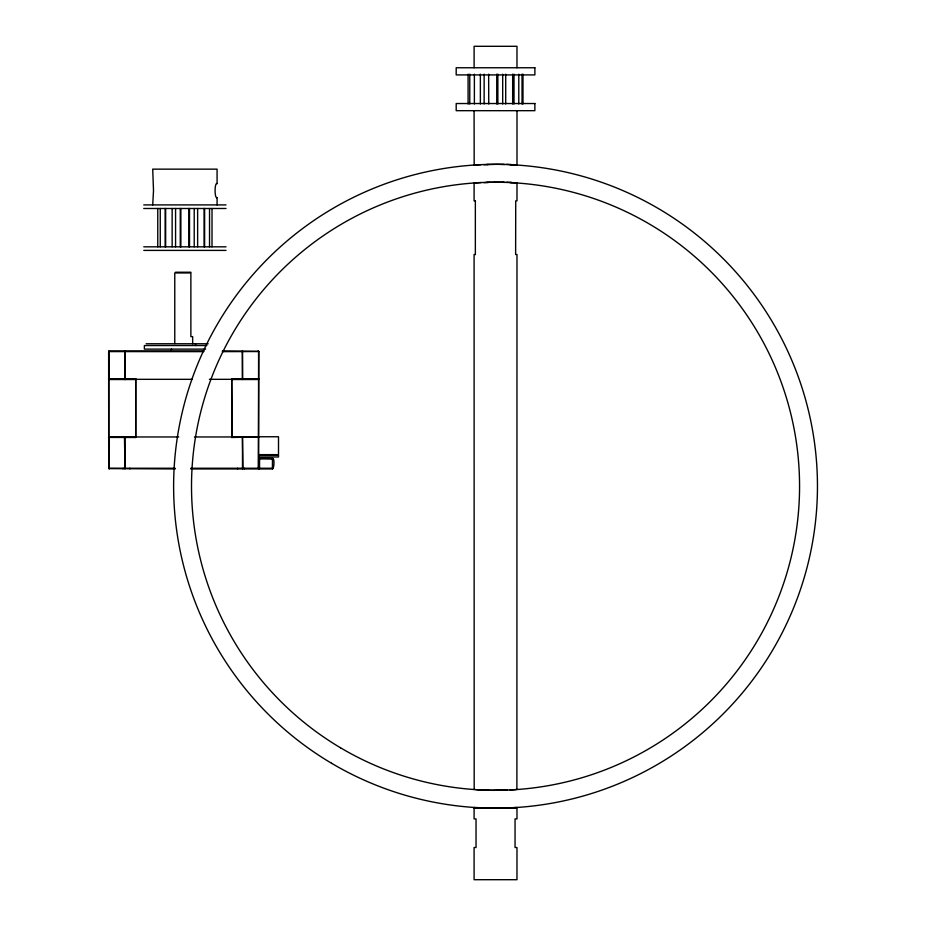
<?xml version="1.0" encoding="UTF-8"?>
<svg xmlns="http://www.w3.org/2000/svg" width="926" height="926" viewBox="0 0 926 926"><rect width="100%" height="100%" fill="white"/><g stroke="black" fill="none" stroke-linecap="round" stroke-linejoin="round"><path stroke-width="1.39" d="M217.078 204.912L217.078 197.77M123.17 468.243L123.042 468.88M171.553 349.125L171.09 350.896M237.635 468.243L237.507 468.88M192.272 379.324L135.219 379.324A1.25 0.88 90 0 1 134.71 379.521L109.314 379.533L108.608 378.815L135.728 378.815L135.728 437.477L108.608 437.419L109.314 436.759L134.71 436.759A1.25 0.88 -90 0 1 135.219 436.968L178.706 436.968M258.829 378.815L258.597 379.347A1.25 0.88 0 0 0 258.817 378.815L231.708 378.815L231.708 437.477L258.597 436.956A1.25 0.88 0 0 1 258.817 437.477M203.986 350.919L109.106 350.954L109.314 379.533A1.25 0.88 -90 0 1 108.805 379.324A1.25 0.88 0 0 1 108.608 378.815M108.828 351.486L109.314 350.919L108.851 351.359M222.39 351.637L258.817 351.533L258.47 468.857L258.586 351.371L222.39 350.919M135.728 378.815L135.728 437.477M231.708 437.477L232.218 436.968A1.25 0.88 90 0 1 232.715 436.771L258.192 436.771A1.25 0.88 90 0 1 258.62 436.968M272.418 458.937C274.733 456.773 274.304 468.718 272.476 468.95L190.872 468.95M124.998 350.919L124.998 379.533L124.998 350.989M516.893 789.531L516.986 254.511L515.632 254.511L515.724 200.861L516.986 200.861L516.997 182.978L509.971 182.561M516.974 807.449L516.361 807.495M516.083 789.589L509.971 789.936M516.083 807.507L509.971 807.842M481.103 182.561L474.1 182.978L474.089 200.861L475.443 200.861M481.103 164.654L474.181 165.048L474.077 110.68M272.418 468.95L272.476 458.231L273.135 458.937M497.586 808.155L496.556 808.167L499.67 808.132L498.628 808.143M492.447 808.143L491.417 808.132L494.519 808.167L493.489 808.155M504.728 808.028L502.749 808.085M494.519 182.225L496.556 182.225A21.784 1.505 0 0 1 503.119 182.237M496.556 790.283L494.519 790.283M143.762 204.912L226.025 204.912M143.762 208.489L226.025 208.489M143.762 246.825L226.025 246.825M143.762 250.402L226.025 250.402M475.443 254.511L474.089 254.511L474.181 789.531M175.512 272.232L190.872 272.232M146.158 343.766L208.165 343.766M206.845 345.548L144.375 345.548L144.375 349.125L205.63 349.125M203.766 351.637L108.643 351.591L108.701 468.602L175.118 468.95M209.392 379.324L232.218 379.324A1.25 0.88 90 0 0 232.715 379.521L258.192 379.521A1.25 0.88 -90 0 0 258.62 379.324M258.863 436.759L278.506 436.759L278.506 454.643L258.829 454.643M194.46 436.968L232.218 436.968L231.708 378.815M258.829 455.187L278.506 455.187L278.506 456.969L258.829 456.969M258.829 457.56L259.546 458.22L272.962 458.463M258.898 458.937L273.066 458.937M108.655 468.243L175.118 468.243M190.872 468.243L273.066 468.243M502.749 164.411L504.728 164.469M258.157 350.919L258.817 351.475M509.971 164.654L516.997 165.048L516.997 110.68M481.103 807.842L476.149 807.576M481.103 789.936L475.709 789.635M242.438 350.919L242.508 379.521L242.438 350.989M109.314 468.95L109.314 436.759A1.25 0.88 90 0 0 108.805 436.968A1.25 0.88 0 0 0 108.608 437.477M474.714 807.495L474.181 807.449M195.317 343.766L195.872 345.548M244.406 468.903L244.256 468.243M129.941 468.903L129.802 468.243M217.078 183.452L217.078 169.145L152.709 169.145L153.508 190.606L152.709 204.912M522.982 74.173L522.982 104.001M522.044 74.173L522.044 104.001M518.791 74.173L518.791 104.001M516.974 67.76L516.974 46.3L474.1 46.3L474.1 67.76M513.999 74.173L513.999 104.001M512.668 74.173L512.668 104.001M505.712 74.173L505.712 104.001M502.691 74.173L502.691 104.001M497.864 74.173L497.864 104.001M496.741 74.173L496.741 104.001M488.65 74.173L488.754 104.001M484.136 74.173L484.136 104.001M480.363 74.173L480.363 104.001M475.351 200.861L475.351 254.511M474.378 74.173L474.378 104.001M469.771 74.173L469.771 104.001M468.093 74.173L468.093 104.001M259.546 458.289L259.546 468.88M212.008 208.489L212.008 246.825M209.531 208.489L209.531 246.825M204.611 208.489L204.611 246.825M204.137 208.489L204.137 246.825M197.632 208.489L197.632 246.825M194.217 208.489L194.217 246.825M192.654 343.766L192.654 336.613L190.872 336.613L190.872 272.95L174.771 272.95L174.771 343.569M189.517 208.489L189.517 246.825M188.904 208.489L188.904 246.825M180.871 208.489L180.871 246.825M180.269 208.489L180.269 246.825M175.57 208.489L175.57 246.825M172.143 208.489L172.143 246.825M165.65 208.489L165.65 246.825M165.175 208.489L165.175 246.825M160.256 208.489L160.256 246.825M157.767 208.489L157.767 246.825M108.817 379.324L108.817 436.968M507.46 789.855A21.83 0.729 -1 0 1 502.934 790.017M504.693 790.133A20.823 1.123 -0.3 0 1 502.714 790.191M502.158 790.086A21.784 1.296 -0.1 0 1 496.463 790.156M494.472 790.341A21.784 1.482 0 0 1 488.002 790.248M487.782 790.272A20.893 1.273 0.1 0 1 484.692 790.179M483.696 790.214A21.83 1.019 0.5 0 1 479.251 789.994M483.823 182.654A21.83 0.718 -1 0 1 488.28 182.491M486.555 182.387A20.823 1.181 -0.2 0 1 489.495 182.306M489.634 182.341A21.784 1.354 -0.1 0 1 494.565 182.283M502.922 182.283A20.823 1.239 0.1 0 1 504.936 182.329M506.719 182.214A21.83 1.053 0.4 0 1 512.228 182.491M502.934 164.388A21.784 1.377 0 0 0 496.591 164.296L494.519 164.342A21.784 1.262 -0.1 0 0 489.738 164.481M506.499 164.342A21.83 0.972 0.4 0 1 512.02 164.596M506.927 807.75A21.83 0.66 -1 0 1 502.587 807.889M503.084 808.132A21.726 1.343 0 0 1 499.866 808.201M491.602 808.074A21.726 1.227 0.1 0 1 488.65 808.028M488.442 808.062A20.823 1.111 0.2 0 1 486.486 808.016M484.854 808.132A21.83 0.949 0.5 0 1 479.355 807.889M483.928 164.747A21.83 0.671 -1 0 1 488.349 164.596M486.613 164.492A20.823 1.111 -0.2 0 1 489.53 164.434M217.066 197.516A7.119 1.597 -90 0 1 215.075 190.617A7.119 1.597 -90 0 1 217.066 183.707M474.1 808.167L474.089 818.897L476.033 818.897L476.033 847.51L474.089 847.51L474.1 879.7L516.974 879.7L516.986 847.51L515.053 847.51L515.053 818.897L516.986 818.897L516.974 808.167L474.1 808.167M124.489 437.419L124.998 468.95L124.998 436.759L124.501 437.315M242.948 468.243L242.508 468.95L242.473 436.759L242.948 468.243M534.881 67.76L456.194 67.76L456.194 74.913L534.881 74.913L534.881 67.76M534.881 103.527L456.194 103.527L456.194 110.68L534.881 110.68L534.881 103.527M340.56 747.814A304.029 304.029 0 0 0 799.543 489.68A304.029 304.029 0 0 0 346.509 221.256A304.029 304.029 0 0 0 340.56 747.814M331.531 763.255A321.912 321.912 0 0 0 817.438 489.785A321.912 321.912 0 0 0 337.654 205.711A321.912 321.912 0 0 0 331.531 763.255"/></g></svg>
